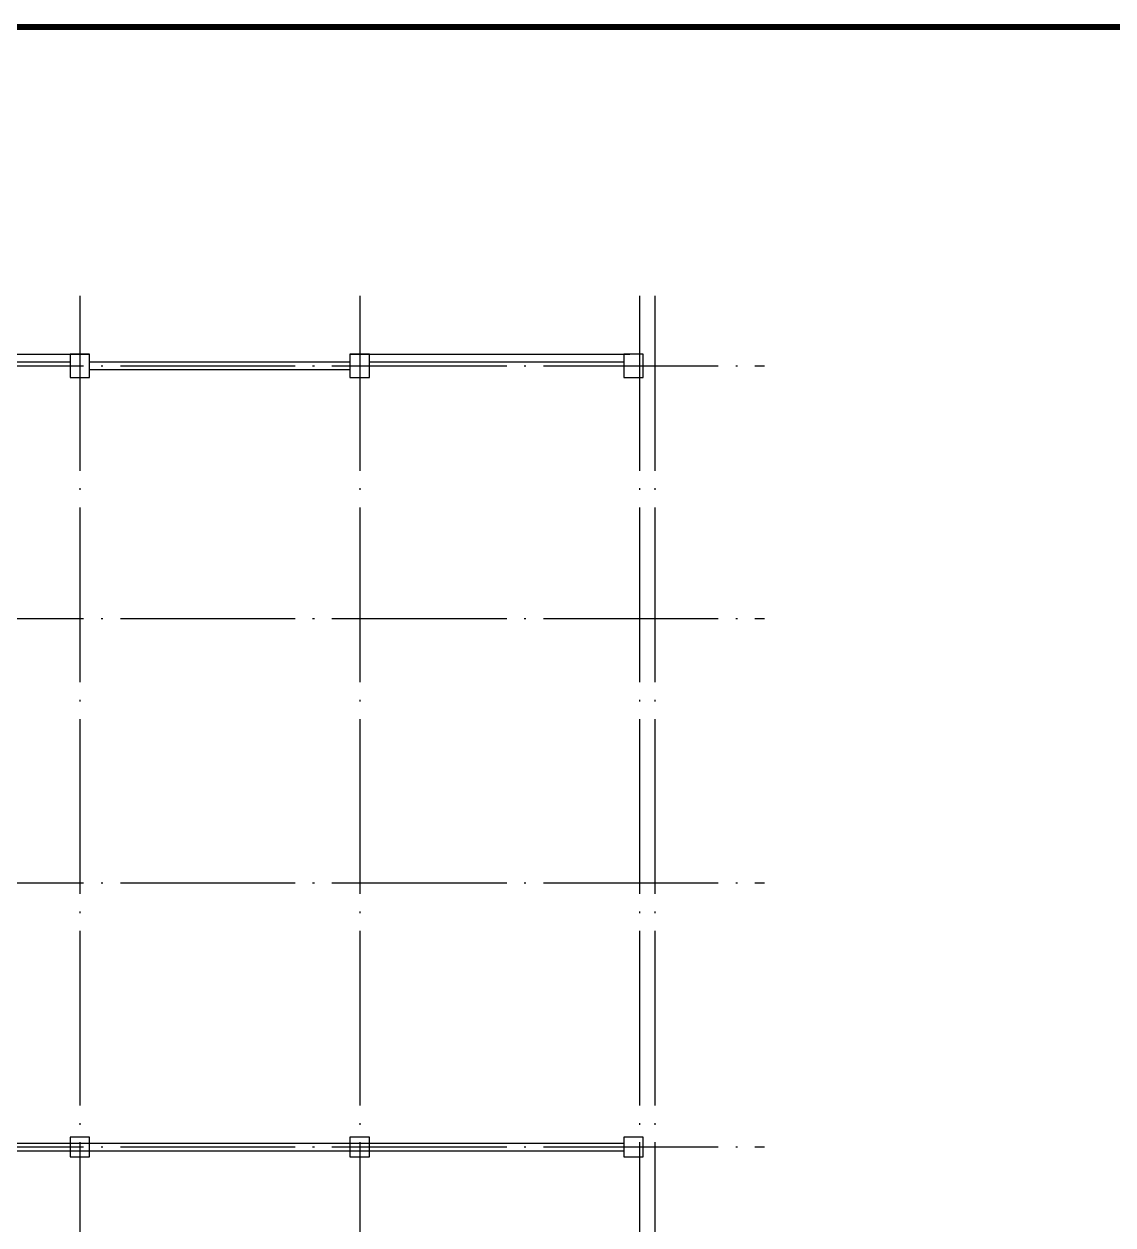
# Model space of a CAD drawing. Extents: x 2025205 to 2402328, y -557483 to 329036.
# Drawn here: x 2121620 to 2149648, y -226671 to -195771 of the extents above; entities that cross this region are included whole.
import ezdxf

# ---------------------------------------------------------------- set-up
doc = ezdxf.new("R2010")
doc.units = 0
doc.header["$LTSCALE"] = 1500
doc.header["$MEASUREMENT"] = 0
doc.linetypes.add('DOTE', pattern=[2.42, 2, -0.2, 0.02, -0.2])
for name, color, linetype in [('DOTE', 252, 'DOTE'), ('PUB_TITLE', 4, 'Continuous'), ('柱', 2, 'Continuous'), ('梁', 4, 'Continuous')]:
    doc.layers.add(name, color=color, linetype=linetype)

msp = doc.modelspace()

# ---------------------------------------------------------------- linework, layer by layer
at = {"layer": 'DOTE', "ltscale": 1.5}
for p, q in [((2123059.3, -202764), (2123059.3, -246564)), ((2130259.3, -202764), (2130259.3, -246564)), ((2137459.3, -202764), (2137459.3, -246564)), ((2137859.3, -202764), (2137859.3, -246564)), ((2080539.1, -204564), (2140678.5, -204564)), ((2080539.1, -211064), (2140678.5, -211064)), ((2080539.1, -217864), (2140678.5, -217864)), ((2080539.1, -224664), (2140678.5, -224664))]:
    msp.add_line(p, q, dxfattribs=at)
at = {"layer": 'PUB_TITLE', "linetype": 'ByBlock', "const_width": 150}
msp.add_lwpolyline([(2069977.3, -255846.5), (2176177.3, -255846.5), (2176177.3, -195846.5), (2069977.3, -195846.5)], close=True, dxfattribs=at)
at = {"layer": '柱'}
for points in [[(2123309.4, -204864), (2123309.4, -204264), (2122809.4, -204264), (2122809.4, -204864)], [(2130509.4, -204864), (2130509.4, -204264), (2130009.4, -204264), (2130009.4, -204864)], [(2137559.4, -204864), (2137559.4, -204264), (2137059.4, -204264), (2137059.4, -204864)], [(2123309.4, -224914), (2123309.4, -224414), (2122809.4, -224414), (2122809.4, -224914)], [(2130509.4, -224914), (2130509.4, -224414), (2130009.4, -224414), (2130009.4, -224914)], [(2137559.4, -224914), (2137559.4, -224414), (2137059.4, -224414), (2137059.4, -224914)]]:
    msp.add_lwpolyline(points, close=True, dxfattribs=at)
at = {"layer": '梁'}
for p, q in [((2101209.4, -204264), (2123309.4, -204264)), ((2101709.4, -204464), (2122809.4, -204464)), ((2123309.4, -204464), (2130009.4, -204464)), ((2130009.4, -204264), (2137209.4, -204264)), ((2130509.4, -204464), (2137059.4, -204464)), ((2123309.4, -204664), (2130009.4, -204664)), ((2087559.3, -224564), (2137059.4, -224564)), ((2087559.3, -224764), (2137059.4, -224764))]:
    msp.add_line(p, q, dxfattribs=at)

doc.saveas('drawing.dxf')
